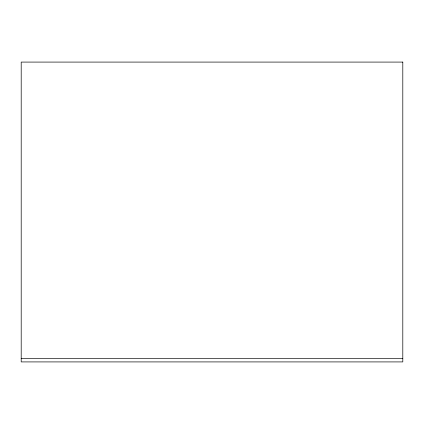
<?xml version="1.0" encoding="UTF-8"?>
<svg xmlns="http://www.w3.org/2000/svg" width="424" height="424" viewBox="0 0 424 424"><rect width="100%" height="100%" fill="white"/><g stroke="black" fill="none" stroke-linecap="round" stroke-linejoin="round"><path stroke-width="0.64" d="M21.2 358.646L402.8 358.646M402.8 62.084L21.2 62.084L21.2 361.916L402.8 361.916L402.8 62.084"/></g></svg>
